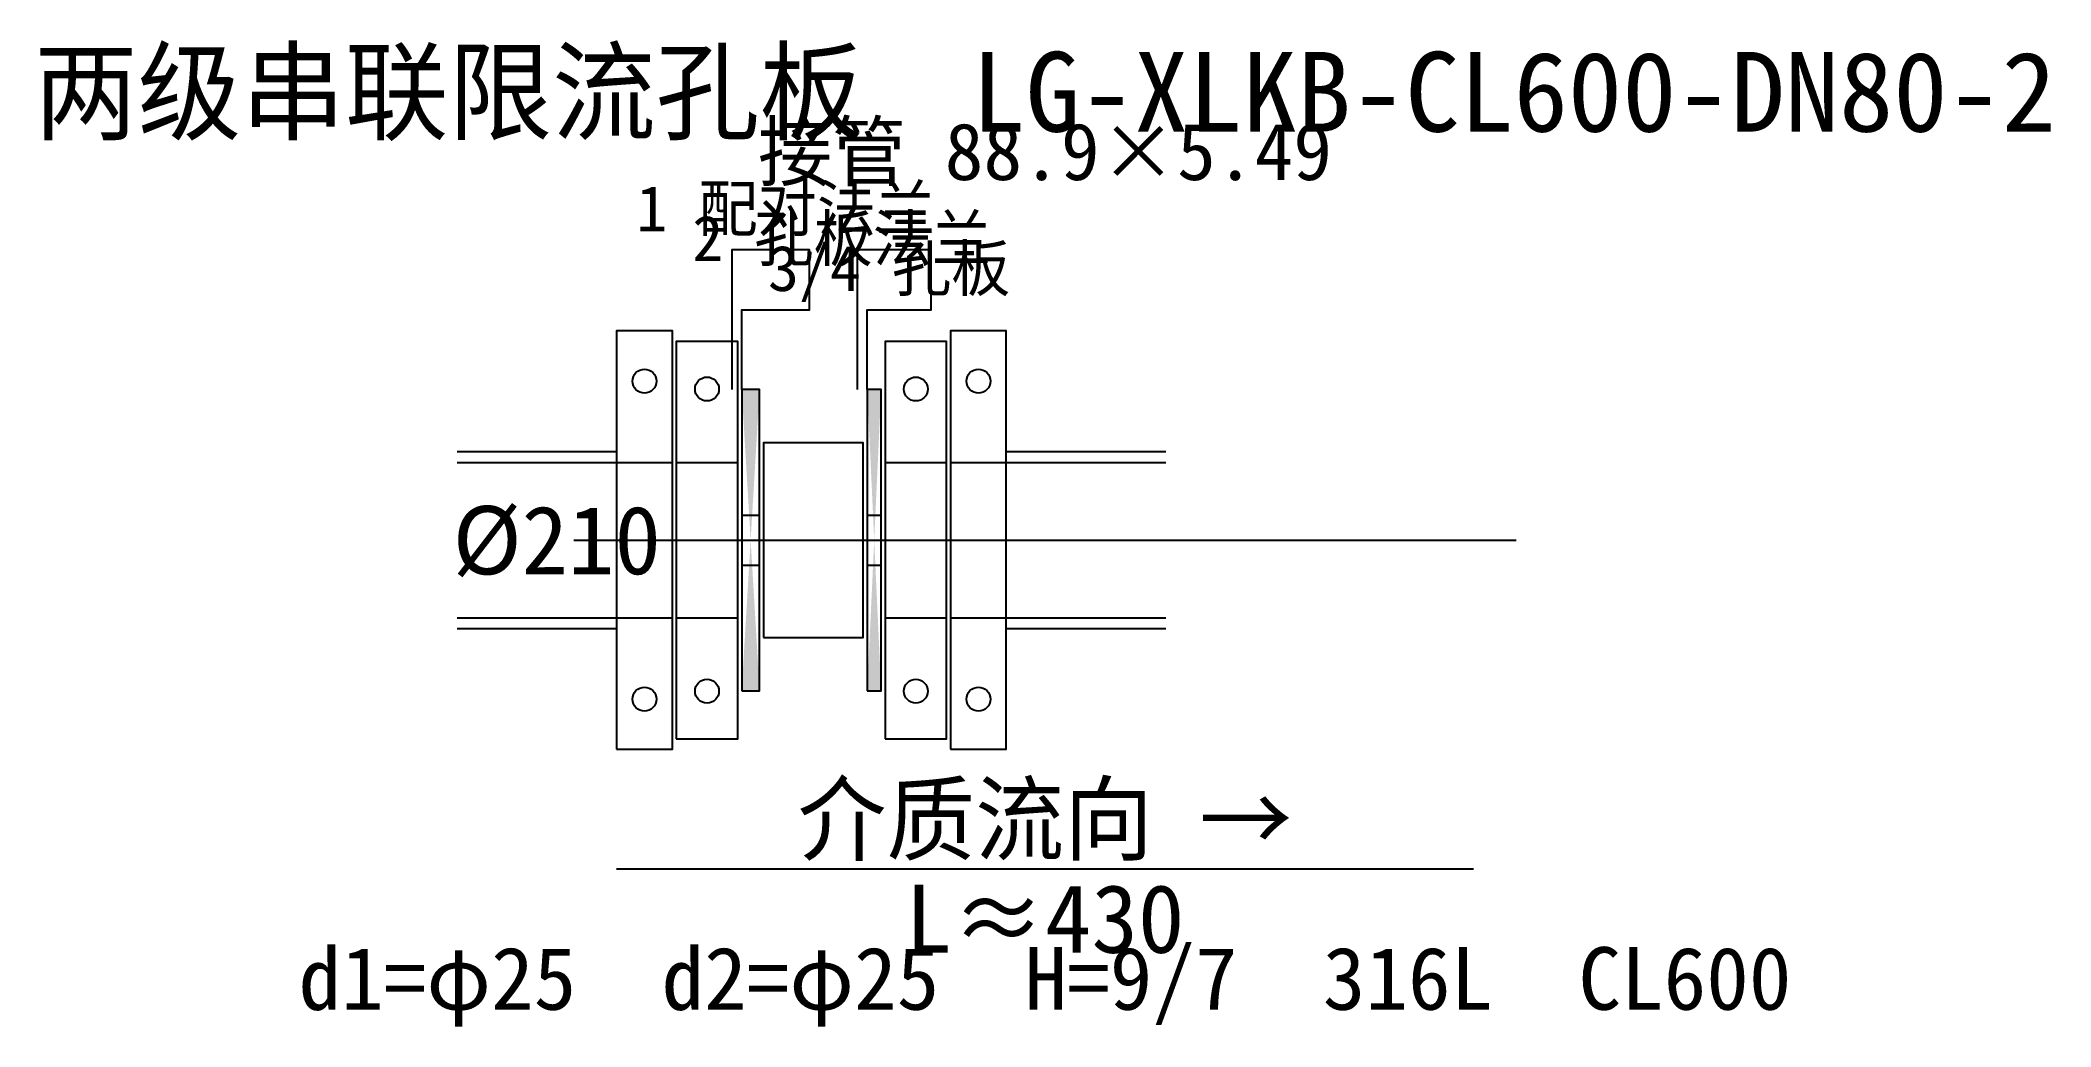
# Model space of a CAD drawing. Header units: millimetres. Extents: x -101 to 252, y -85 to 88.
import ezdxf
from ezdxf.enums import TextEntityAlignment as Align

# ---------------------------------------------------------------- set-up
doc = ezdxf.new("R2010")
doc.units = ezdxf.units.MM
for name, color, linetype in [('CENTER', 1, 'Continuous'), ('DIM', 1, 'Continuous'), ('HIDDEN', 8, 'Continuous'), ('OUTLINE', 7, 'Continuous'), ('PLATE', 4, 'Continuous'), ('TEXT', 3, 'Continuous')]:
    doc.layers.add(name, color=color, linetype=linetype)

msp = doc.modelspace()

# ---------------------------------------------------------------- linework, layer by layer
at = {"layer": 'CENTER'}
msp.add_line((-7.525, 0), (158.025, 0), dxfattribs=at)
at = {"layer": 'DIM'}
msp.add_line((0, -57.75), (150.5, -57.75), dxfattribs=at)
at = {"layer": 'HIDDEN'}
for p, q in [((-28, 13.636), (0, 13.636)), ((68.46, 13.636), (96.46, 13.636)), ((-28, -13.636), (0, -13.636)), ((68.46, -13.636), (96.46, -13.636))]:
    msp.add_line(p, q, dxfattribs=at)
for centre in [(4.9, 27.93), (15.89, 26.5335), (52.57, 26.5335), (63.56, 27.93), (15.89, -26.5335), (52.57, -26.5335), (4.9, -27.93), (63.56, -27.93)]:
    msp.add_circle(centre, 2.1, dxfattribs=at)
at = {"layer": 'OUTLINE'}
for p, q in [((-28, 15.5575), (0, 15.5575)), ((68.46, 15.5575), (96.46, 15.5575)), ((0, 13.636), (9.8, 13.636)), ((10.5, 13.636), (21.28, 13.636)), ((47.18, 13.636), (57.96, 13.636)), ((58.66, 13.636), (68.46, 13.636)), ((21.98, 4.375), (25.13, 4.375)), ((44.03, 4.375), (46.48, 4.375)), ((21.98, -4.375), (25.13, -4.375)), ((44.03, -4.375), (46.48, -4.375)), ((0, -13.636), (9.8, -13.636)), ((10.5, -13.636), (21.28, -13.636)), ((47.18, -13.636), (57.96, -13.636)), ((58.66, -13.636), (68.46, -13.636)), ((-28, -15.5575), (0, -15.5575)), ((68.46, -15.5575), (96.46, -15.5575))]:
    msp.add_line(p, q, dxfattribs=at)
for points in [[(21.98, 26.46), (21.98, 40.46), (33.88, 40.46), (33.88, 50.96), (20.23, 50.96), (20.23, 26.46)], [(44.03, 26.46), (44.03, 40.46), (55.23, 40.46), (55.23, 50.96), (42.28, 50.96), (42.28, 26.46)], [(0, -36.75), (9.8, -36.75), (9.8, 36.75), (0, 36.75), (0, -36.75)], [(58.66, -36.75), (68.46, -36.75), (68.46, 36.75), (58.66, 36.75), (58.66, -36.75)], [(10.5, -34.9125), (21.28, -34.9125), (21.28, 34.9125), (10.5, 34.9125), (10.5, -34.9125)], [(47.18, -34.9125), (57.96, -34.9125), (57.96, 34.9125), (47.18, 34.9125), (47.18, -34.9125)], [(25.83, -17.11325), (43.33, -17.11325), (43.33, 17.11325), (25.83, 17.11325), (25.83, -17.11325)]]:
    msp.add_lwpolyline(points, dxfattribs=at)
at = {"layer": 'PLATE', "color": 4}
for points in [[(21.98, -26.46), (25.13, -26.46), (25.13, 26.46), (21.98, 26.46), (21.98, -26.46)], [(44.03, -26.46), (46.48, -26.46), (46.48, 26.46), (44.03, 26.46), (44.03, -26.46)]]:
    msp.add_lwpolyline(points, dxfattribs=at)
for points in [[(21.98, -26.46), (25.13, -26.46), (25.13, 26.46), (21.98, 26.46)], [(44.03, -26.46), (46.48, -26.46), (46.48, 26.46), (44.03, 26.46)]]:
    msp.add_solid(points, dxfattribs=at)

# ---------------------------------------------------------------- texts
at = {"layer": 'TEXT'}
for s, height, p in [('两级串联限流孔板  LG-XLKB-CL600-DN80-2', 14, (75.25, 78.75)), ('接管 88.9×5.49', 10, (75.25, 68.25)), ('Ø210', 12, (-10.5, 0)), ('介质流向 →', 12, (75.25, -49)), ('L≈430', 12, (75.25, -66.5)), ('d1=φ25  d2=φ25  H=9/7  316L  CL600', 11, (75.25, -77))]:
    msp.add_text(s, height=height, dxfattribs=at).set_placement(p, align=Align.MIDDLE_CENTER)
for s, p in [('1 配对法兰', (3.5, 54.25)), ('2 孔板法兰', (13.3, 49)), ('3/4 孔板', (26.6, 43.75))]:
    msp.add_text(s, height=8, dxfattribs=at).set_placement(p)

doc.saveas('drawing.dxf')
